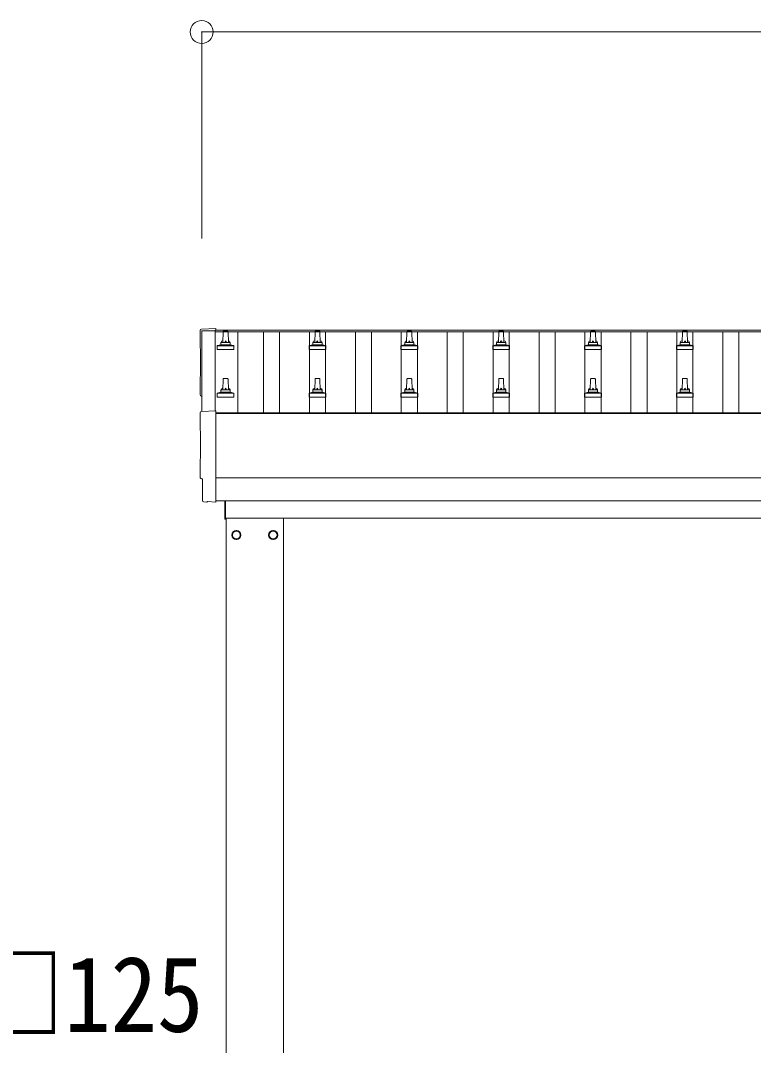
# Model space of a CAD drawing. Units: millimetres at full size, sheet at 1:50; details may follow other scales. Extents: x -14053 to 14053, y -9700 to 9700.
# Drawn here: x -9028 to -7433, y -3135 to -902 of the extents above; entities that cross this region are included whole.
import ezdxf
from ezdxf.enums import TextEntityAlignment as Align

# ---------------------------------------------------------------- set-up
doc = ezdxf.new("R2010")
doc.units = ezdxf.units.MM
doc.header["$LTSCALE"] = 50
doc.header["$PDMODE"] = 32
doc.header["$PDSIZE"] = 50
for name, color, linetype, lineweight in [('0-2_TEXT1', 4, 'Continuous', 9), ('0-5_ELV2', 5, 'Continuous', 5), ('0-8_TABLE1', 6, 'Continuous', 9)]:
    doc.layers.add(name, color=color, linetype=linetype, lineweight=lineweight)
doc.styles.add('ＭＳ ゴシック', font='')
doc.styles.get('ＭＳ ゴシック').set_extended_font_data('MS Gothic')

msp = doc.modelspace()

# ---------------------------------------------------------------- linework, layer by layer
at = {"layer": '0-2_TEXT1'}
for p, q in [((-8604.9, -1577.16), (-8604.9, -1752.65)), ((-8604.9, -1577.16), (-2558.9, -1577.16)), ((-8604.9, -1580.75), (-2558.9, -1580.75)), ((-8634.47, -1754.19), (-8602.9, -1752.54)), ((-8602.9, -1752.54), (-8602.9, -1951.4)), ((-8602.9, -1756.77), (-2560.9, -1756.77)), ((-8602.9, -1758.66), (-2560.9, -1758.66)), ((-2560.9, -1898.55), (-8602.9, -1898.55)), ((-8622.53, -1951.4), (-8629.45, -1951.04)), ((-8602.9, -1948.37), (-2560.9, -1948.37)), ((-8583.9, -1988.77), (-8583.9, -1948.47)), ((-8581.9, -1948.47), (-8581.9, -1988.77)), ((-8581.9, -1986.27), (-2685.9, -1986.27)), ((-8580.9, -4841.27), (-8580.9, -1986.27)), ((-8455.9, -1986.27), (-8455.9, -4841.27)), ((-8581.9, -1988.77), (-8583.9, -1988.77)), ((-8549.8, -2023.02), (-8549.9, -2023.02)), ((-8549.8, -2023.52), (-8549.9, -2023.52)), ((-8487, -2023.02), (-8486.9, -2023.02)), ((-8487, -2023.52), (-8486.9, -2023.52))]:
    msp.add_line(p, q, dxfattribs=at)
for points in [[(-8634.47, -1574.76), (-8602.9, -1573.11), (-8602.9, -1577.16)], [(-8633.9, -1754.16), (-8633.9, -1578.13), (-8604.9, -1578.13)], [(-8632.29, -1948.05), (-8632.29, -1901.02), (-8632.89, -1901.02)], [(-8621.79, -1951.12), (-8621.12, -1950.49), (-8602.9, -1951.4)]]:
    msp.add_lwpolyline(points, dxfattribs=at)
for points in [[(-8558.4, -2013.46), (-8566.9, -2018.37), (-8566.9, -2028.18), (-8558.4, -2033.09), (-8549.9, -2028.18), (-8549.9, -2018.37)], [(-8478.4, -2013.46), (-8469.9, -2018.37), (-8469.9, -2028.18), (-8478.4, -2033.09), (-8486.9, -2028.18), (-8486.9, -2018.37)]]:
    msp.add_lwpolyline(points, close=True, dxfattribs=at)
for centre, radius in [((-8558.4, -2023.27), 10), ((-8558.4, -2023.27), 8.5), ((-8478.4, -2023.27), 10), ((-8478.4, -2023.27), 8.5)]:
    msp.add_circle(centre, radius, dxfattribs=at)
for centre, start, end in [((-8558.4, -2023.27), 171.25399, 188.74601), ((-8558.4, -2023.27), 111.25399, 128.74601), ((-8558.4, -2023.27), 231.25399, 248.74601), ((-8558.4, -2023.27), 51.25399, 68.74601), ((-8558.4, -2023.27), 291.25399, 308.74601), ((-8558.4, -2023.27), 1.66581, 8.74601), ((-8558.4, -2023.27), 351.25399, 358.33419), ((-8478.4, -2023.27), 171.25399, 178.33419), ((-8478.4, -2023.27), 181.66581, 188.74601), ((-8478.4, -2023.27), 111.25399, 128.74601), ((-8478.4, -2023.27), 231.25399, 248.74601), ((-8478.4, -2023.27), 51.25399, 68.74601), ((-8478.4, -2023.27), 291.25399, 308.74601), ((-8478.4, -2023.27), 351.25399, 8.74601)]:
    msp.add_arc(centre, 8.6, start, end, dxfattribs=at)
for centre, major_axis, ratio, start_param, end_param in [((-8634.31, -1577.76), (-3, 0), 0.99863, 4.7647489, 6.2979817), ((-13400.17, -1648.18), (4763.38, 0), 0.99863, 6.2686928, 6.2979817), ((-8632.89, -1717.18), (-4.41, 0), 0.99863, 6.2686928, 7.6252171), ((-8634.31, -1757.19), (-3, 0), 0.99863, 4.7647489, 6.2979817), ((-13400.17, -1827.62), (4763.38, 0), 0.99863, 6.2686928, 6.2979817), ((-8632.89, -1896.62), (-4.41, 0), 0.99863, 6.2686928, 7.8539816), ((-8629.29, -1948.04), (-2.18, -2.07), 0.9974, 5.5252311, 7.0411395), ((-8622.48, -1950.4), (-0.727, -0.69), 0.9974, 0.7579542, 1.5707963)]:
    msp.add_ellipse(centre, major_axis=major_axis, ratio=ratio, start_param=start_param, end_param=end_param, dxfattribs=at)
at = {"layer": '0-5_ELV2'}
for p, q in [((-8587.9, -1603.68), (-8587.17, -1580.16)), ((-8586.17, -1579.18), (-8577.63, -1579.18)), ((-8576.63, -1580.16), (-8575.9, -1603.68)), ((-8387.9, -1603.68), (-8387.17, -1580.16)), ((-8386.17, -1579.18), (-8377.63, -1579.18)), ((-8376.63, -1580.16), (-8375.9, -1603.68)), ((-8187.9, -1603.68), (-8187.17, -1580.16)), ((-8186.17, -1579.18), (-8177.63, -1579.18)), ((-8176.63, -1580.16), (-8175.9, -1603.68)), ((-7987.9, -1603.68), (-7987.17, -1580.16)), ((-7986.17, -1579.18), (-7977.63, -1579.18)), ((-7976.63, -1580.16), (-7975.9, -1603.68)), ((-7787.9, -1603.68), (-7787.17, -1580.16)), ((-7786.17, -1579.18), (-7777.63, -1579.18)), ((-7776.63, -1580.16), (-7775.9, -1603.68)), ((-7587.9, -1603.68), (-7587.17, -1580.16)), ((-7586.17, -1579.18), (-7577.63, -1579.18)), ((-7576.63, -1580.16), (-7575.9, -1603.68)), ((-8591.9, -1607.89), (-8591.9, -1603.68)), ((-8590.9, -1603.68), (-8572.9, -1603.68)), ((-8571.9, -1607.89), (-8571.9, -1603.68)), ((-8391.9, -1607.89), (-8391.9, -1603.68)), ((-8390.9, -1603.68), (-8372.9, -1603.68)), ((-8371.9, -1607.89), (-8371.9, -1603.68)), ((-8191.9, -1607.89), (-8191.9, -1603.68)), ((-8190.9, -1603.68), (-8172.9, -1603.68)), ((-8171.9, -1607.89), (-8171.9, -1603.68)), ((-7991.9, -1607.89), (-7991.9, -1603.68)), ((-7990.9, -1603.68), (-7972.9, -1603.68)), ((-7971.9, -1607.89), (-7971.9, -1603.68)), ((-7791.9, -1607.89), (-7791.9, -1603.68)), ((-7790.9, -1603.68), (-7772.9, -1603.68)), ((-7771.9, -1607.89), (-7771.9, -1603.68)), ((-7591.9, -1607.89), (-7591.9, -1603.68)), ((-7590.9, -1603.68), (-7572.9, -1603.68)), ((-7571.9, -1607.89), (-7571.9, -1603.68)), ((-8600.15, -1619.18), (-8600.15, -1611.47)), ((-8563.65, -1619.18), (-8600.15, -1619.18)), ((-8599.77, -1610.68), (-8564.03, -1610.68)), ((-8599.39, -1610.49), (-8592.66, -1608.87)), ((-8592.28, -1608.68), (-8571.52, -1608.68)), ((-8564.41, -1610.49), (-8571.14, -1608.87)), ((-8563.65, -1619.18), (-8563.65, -1611.47)), ((-8400.15, -1619.18), (-8400.15, -1611.47)), ((-8363.65, -1619.18), (-8400.15, -1619.18)), ((-8399.77, -1610.68), (-8364.03, -1610.68)), ((-8399.39, -1610.49), (-8392.66, -1608.87)), ((-8392.28, -1608.68), (-8371.52, -1608.68)), ((-8364.41, -1610.49), (-8371.14, -1608.87)), ((-8363.65, -1619.18), (-8363.65, -1611.47)), ((-8200.15, -1619.18), (-8200.15, -1611.47)), ((-8163.65, -1619.18), (-8200.15, -1619.18)), ((-8199.77, -1610.68), (-8164.03, -1610.68)), ((-8199.39, -1610.49), (-8192.66, -1608.87)), ((-8192.28, -1608.68), (-8171.52, -1608.68)), ((-8164.41, -1610.49), (-8171.14, -1608.87)), ((-8163.65, -1619.18), (-8163.65, -1611.47)), ((-8000.15, -1619.18), (-8000.15, -1611.47)), ((-7963.65, -1619.18), (-8000.15, -1619.18)), ((-7999.77, -1610.68), (-7964.03, -1610.68)), ((-7999.39, -1610.49), (-7992.66, -1608.87)), ((-7992.28, -1608.68), (-7971.52, -1608.68)), ((-7964.41, -1610.49), (-7971.14, -1608.87)), ((-7963.65, -1619.18), (-7963.65, -1611.47)), ((-7800.15, -1619.18), (-7800.15, -1611.47)), ((-7763.65, -1619.18), (-7800.15, -1619.18)), ((-7799.77, -1610.68), (-7764.03, -1610.68)), ((-7799.39, -1610.49), (-7792.66, -1608.87)), ((-7792.28, -1608.68), (-7771.52, -1608.68)), ((-7764.41, -1610.49), (-7771.14, -1608.87)), ((-7763.65, -1619.18), (-7763.65, -1611.47)), ((-7600.15, -1619.18), (-7600.15, -1611.47)), ((-7563.65, -1619.18), (-7600.15, -1619.18)), ((-7599.77, -1610.68), (-7564.03, -1610.68)), ((-7599.39, -1610.49), (-7592.66, -1608.87)), ((-7592.28, -1608.68), (-7571.52, -1608.68)), ((-7564.41, -1610.49), (-7571.14, -1608.87)), ((-7563.65, -1619.18), (-7563.65, -1611.47)), ((-8587.9, -1707.01), (-8587.17, -1683.49)), ((-8586.17, -1682.51), (-8577.63, -1682.51)), ((-8576.63, -1683.49), (-8575.9, -1707.01)), ((-8387.9, -1707.01), (-8387.17, -1683.49)), ((-8386.17, -1682.51), (-8377.63, -1682.51)), ((-8376.63, -1683.49), (-8375.9, -1707.01)), ((-8187.9, -1707.01), (-8187.17, -1683.49)), ((-8186.17, -1682.51), (-8177.63, -1682.51)), ((-8176.63, -1683.49), (-8175.9, -1707.01)), ((-7987.9, -1707.01), (-7987.17, -1683.49)), ((-7986.17, -1682.51), (-7977.63, -1682.51)), ((-7976.63, -1683.49), (-7975.9, -1707.01)), ((-7787.9, -1707.01), (-7787.17, -1683.49)), ((-7786.17, -1682.51), (-7777.63, -1682.51)), ((-7776.63, -1683.49), (-7775.9, -1707.01)), ((-7587.9, -1707.01), (-7587.17, -1683.49)), ((-7586.17, -1682.51), (-7577.63, -1682.51)), ((-7576.63, -1683.49), (-7575.9, -1707.01)), ((-8600.15, -1722.51), (-8600.15, -1714.8)), ((-8599.77, -1714.01), (-8564.03, -1714.01)), ((-8599.39, -1713.83), (-8592.66, -1712.2)), ((-8592.28, -1712.01), (-8571.52, -1712.01)), ((-8591.9, -1711.23), (-8591.9, -1707.01)), ((-8590.9, -1707.01), (-8572.9, -1707.01)), ((-8571.9, -1711.23), (-8571.9, -1707.01)), ((-8564.41, -1713.83), (-8571.14, -1712.2)), ((-8563.65, -1722.51), (-8563.65, -1714.8)), ((-8400.15, -1722.51), (-8400.15, -1714.8)), ((-8399.77, -1714.01), (-8364.03, -1714.01)), ((-8399.39, -1713.83), (-8392.66, -1712.2)), ((-8392.28, -1712.01), (-8371.52, -1712.01)), ((-8391.9, -1711.23), (-8391.9, -1707.01)), ((-8390.9, -1707.01), (-8372.9, -1707.01)), ((-8371.9, -1711.23), (-8371.9, -1707.01)), ((-8364.41, -1713.83), (-8371.14, -1712.2)), ((-8363.65, -1722.51), (-8363.65, -1714.8)), ((-8200.15, -1722.51), (-8200.15, -1714.8)), ((-8199.77, -1714.01), (-8164.03, -1714.01)), ((-8199.39, -1713.83), (-8192.66, -1712.2)), ((-8192.28, -1712.01), (-8171.52, -1712.01)), ((-8191.9, -1711.23), (-8191.9, -1707.01)), ((-8190.9, -1707.01), (-8172.9, -1707.01)), ((-8171.9, -1711.23), (-8171.9, -1707.01)), ((-8164.41, -1713.83), (-8171.14, -1712.2)), ((-8163.65, -1722.51), (-8163.65, -1714.8)), ((-8000.15, -1722.51), (-8000.15, -1714.8)), ((-7999.77, -1714.01), (-7964.03, -1714.01)), ((-7999.39, -1713.83), (-7992.66, -1712.2)), ((-7992.28, -1712.01), (-7971.52, -1712.01)), ((-7991.9, -1711.23), (-7991.9, -1707.01)), ((-7990.9, -1707.01), (-7972.9, -1707.01)), ((-7971.9, -1711.23), (-7971.9, -1707.01)), ((-7964.41, -1713.83), (-7971.14, -1712.2)), ((-7963.65, -1722.51), (-7963.65, -1714.8)), ((-7800.15, -1722.51), (-7800.15, -1714.8)), ((-7799.77, -1714.01), (-7764.03, -1714.01)), ((-7799.39, -1713.83), (-7792.66, -1712.2)), ((-7792.28, -1712.01), (-7771.52, -1712.01)), ((-7791.9, -1711.23), (-7791.9, -1707.01)), ((-7790.9, -1707.01), (-7772.9, -1707.01)), ((-7771.9, -1711.23), (-7771.9, -1707.01)), ((-7764.41, -1713.83), (-7771.14, -1712.2)), ((-7763.65, -1722.51), (-7763.65, -1714.8)), ((-7600.15, -1722.51), (-7600.15, -1714.8)), ((-7599.77, -1714.01), (-7564.03, -1714.01)), ((-7599.39, -1713.83), (-7592.66, -1712.2)), ((-7592.28, -1712.01), (-7571.52, -1712.01)), ((-7591.9, -1711.23), (-7591.9, -1707.01)), ((-7590.9, -1707.01), (-7572.9, -1707.01)), ((-7571.9, -1711.23), (-7571.9, -1707.01)), ((-7564.41, -1713.83), (-7571.14, -1712.2)), ((-7563.65, -1722.51), (-7563.65, -1714.8)), ((-8563.65, -1722.51), (-8600.15, -1722.51)), ((-8363.65, -1722.51), (-8400.15, -1722.51)), ((-8163.65, -1722.51), (-8200.15, -1722.51)), ((-7963.65, -1722.51), (-8000.15, -1722.51)), ((-7763.65, -1722.51), (-7800.15, -1722.51)), ((-7563.65, -1722.51), (-7600.15, -1722.51))]:
    msp.add_line(p, q, dxfattribs=at)
at = {"layer": '0-5_ELV2', "color": 4, "lineweight": 9}
for p, q in [((-8555.4, -1580.75), (-8555.4, -1756.77)), ((-8499.4, -1756.77), (-8499.4, -1580.75)), ((-8464.4, -1756.77), (-8464.4, -1580.75)), ((-8399.4, -1756.77), (-8399.4, -1580.75)), ((-8364.4, -1756.77), (-8364.4, -1580.75)), ((-8299.4, -1756.77), (-8299.4, -1580.75)), ((-8264.4, -1756.77), (-8264.4, -1580.75)), ((-8199.4, -1756.77), (-8199.4, -1580.75)), ((-8164.4, -1756.77), (-8164.4, -1580.75)), ((-8099.4, -1756.77), (-8099.4, -1580.75)), ((-8064.4, -1756.77), (-8064.4, -1580.75)), ((-7999.4, -1756.77), (-7999.4, -1580.75)), ((-7964.4, -1756.77), (-7964.4, -1580.75)), ((-7899.4, -1756.77), (-7899.4, -1580.75)), ((-7864.4, -1756.77), (-7864.4, -1580.75)), ((-7799.4, -1756.77), (-7799.4, -1580.75)), ((-7764.4, -1756.77), (-7764.4, -1580.75)), ((-7699.4, -1756.77), (-7699.4, -1580.75)), ((-7664.4, -1756.77), (-7664.4, -1580.75)), ((-7599.4, -1756.77), (-7599.4, -1580.75)), ((-7564.4, -1756.77), (-7564.4, -1580.75)), ((-7499.4, -1756.77), (-7499.4, -1580.75)), ((-7464.4, -1756.77), (-7464.4, -1580.75))]:
    msp.add_line(p, q, dxfattribs=at)
at = {"layer": '0-5_ELV2'}
for centre, radius, start, end in [((-8586.17, -1580.18), 1, 90, 178.60509), ((-8577.63, -1580.18), 1, 1.39491, 90), ((-8386.17, -1580.18), 1, 90, 178.60509), ((-8377.63, -1580.18), 1, 1.39491, 90), ((-8186.17, -1580.18), 1, 90, 178.60509), ((-8177.63, -1580.18), 1, 1.39491, 90), ((-7986.17, -1580.18), 1, 90, 178.60509), ((-7977.63, -1580.18), 1, 1.39491, 90), ((-7786.17, -1580.18), 1, 90, 178.60509), ((-7777.63, -1580.18), 1, 1.39491, 90), ((-7586.17, -1580.18), 1, 90, 178.60509), ((-7577.63, -1580.18), 1, 1.39491, 90), ((-8592.9, -1607.89), 1, 283.62699, 0), ((-8587.81, -1604.31), 4.13, 90, 171.17633), ((-8590.9, -1604.68), 1, 90, 180), ((-8578.57, -1603.68), 4.83, 133.60282, 180), ((-8585.23, -1603.68), 4.83, 0, 46.39718), ((-8575.99, -1604.31), 4.13, 8.82367, 90), ((-8572.9, -1604.68), 1, 0, 90), ((-8570.9, -1607.89), 1, 180, 256.37301), ((-8392.9, -1607.89), 1, 283.62699, 0), ((-8387.81, -1604.31), 4.13, 90, 171.17633), ((-8390.9, -1604.68), 1, 90, 180), ((-8378.57, -1603.68), 4.83, 133.60282, 180), ((-8385.23, -1603.68), 4.83, 0, 46.39718), ((-8375.99, -1604.31), 4.13, 8.82367, 90), ((-8372.9, -1604.68), 1, 0, 90), ((-8370.9, -1607.89), 1, 180, 256.37301), ((-8192.9, -1607.89), 1, 283.62699, 0), ((-8187.81, -1604.31), 4.13, 90, 171.17633), ((-8190.9, -1604.68), 1, 90, 180), ((-8178.57, -1603.68), 4.83, 133.60282, 180), ((-8185.23, -1603.68), 4.83, 0, 46.39718), ((-8175.99, -1604.31), 4.13, 8.82367, 90), ((-8172.9, -1604.68), 1, 0, 90), ((-8170.9, -1607.89), 1, 180, 256.37301), ((-7992.9, -1607.89), 1, 283.62699, 0), ((-7987.81, -1604.31), 4.13, 90, 171.17633), ((-7990.9, -1604.68), 1, 90, 180), ((-7978.57, -1603.68), 4.83, 133.60282, 180), ((-7985.23, -1603.68), 4.83, 0, 46.39718), ((-7975.99, -1604.31), 4.13, 8.82367, 90), ((-7972.9, -1604.68), 1, 0, 90), ((-7970.9, -1607.89), 1, 180, 256.37301), ((-7792.9, -1607.89), 1, 283.62699, 0), ((-7787.81, -1604.31), 4.13, 90, 171.17633), ((-7790.9, -1604.68), 1, 90, 180), ((-7778.57, -1603.68), 4.83, 133.60282, 180), ((-7785.23, -1603.68), 4.83, 0, 46.39718), ((-7775.99, -1604.31), 4.13, 8.82367, 90), ((-7772.9, -1604.68), 1, 0, 90), ((-7770.9, -1607.89), 1, 180, 256.37301), ((-7592.9, -1607.89), 1, 283.62699, 0), ((-7587.81, -1604.31), 4.13, 90, 171.17633), ((-7590.9, -1604.68), 1, 90, 180), ((-7578.57, -1603.68), 4.83, 133.60282, 180), ((-7585.23, -1603.68), 4.83, 0, 46.39718), ((-7575.99, -1604.31), 4.13, 8.82367, 90), ((-7572.9, -1604.68), 1, 0, 90), ((-7570.9, -1607.89), 1, 180, 256.37301), ((-8599.15, -1611.47), 1, 103.62699, 180), ((-8564.65, -1611.47), 1, 0, 76.37301), ((-8399.15, -1611.47), 1, 103.62699, 180), ((-8364.65, -1611.47), 1, 0, 76.37301), ((-8199.15, -1611.47), 1, 103.62699, 180), ((-8164.65, -1611.47), 1, 0, 76.37301), ((-7999.15, -1611.47), 1, 103.62699, 180), ((-7964.65, -1611.47), 1, 0, 76.37301), ((-7799.15, -1611.47), 1, 103.62699, 180), ((-7764.65, -1611.47), 1, 0, 76.37301), ((-7599.15, -1611.47), 1, 103.62699, 180), ((-7564.65, -1611.47), 1, 0, 76.37301), ((-8586.17, -1683.51), 1, 90, 178.60509), ((-8577.63, -1683.51), 1, 1.39491, 90), ((-8386.17, -1683.51), 1, 90, 178.60509), ((-8377.63, -1683.51), 1, 1.39491, 90), ((-8186.17, -1683.51), 1, 90, 178.60509), ((-8177.63, -1683.51), 1, 1.39491, 90), ((-7986.17, -1683.51), 1, 90, 178.60509), ((-7977.63, -1683.51), 1, 1.39491, 90), ((-7786.17, -1683.51), 1, 90, 178.60509), ((-7777.63, -1683.51), 1, 1.39491, 90), ((-7586.17, -1683.51), 1, 90, 178.60509), ((-7577.63, -1683.51), 1, 1.39491, 90), ((-8599.15, -1714.8), 1, 103.62699, 180), ((-8592.9, -1711.23), 1, 283.62699, 0), ((-8587.81, -1707.65), 4.13, 90, 171.17633), ((-8590.9, -1708.01), 1, 90, 180), ((-8578.57, -1707.01), 4.83, 133.60282, 180), ((-8585.23, -1707.01), 4.83, 0, 46.39718), ((-8575.99, -1707.65), 4.13, 8.82367, 90), ((-8572.9, -1708.01), 1, 0, 90), ((-8570.9, -1711.23), 1, 180, 256.37301), ((-8564.65, -1714.8), 1, 0, 76.37301), ((-8399.15, -1714.8), 1, 103.62699, 180), ((-8392.9, -1711.23), 1, 283.62699, 0), ((-8387.81, -1707.65), 4.13, 90, 171.17633), ((-8390.9, -1708.01), 1, 90, 180), ((-8378.57, -1707.01), 4.83, 133.60282, 180), ((-8385.23, -1707.01), 4.83, 0, 46.39718), ((-8375.99, -1707.65), 4.13, 8.82367, 90), ((-8372.9, -1708.01), 1, 0, 90), ((-8370.9, -1711.23), 1, 180, 256.37301), ((-8364.65, -1714.8), 1, 0, 76.37301), ((-8199.15, -1714.8), 1, 103.62699, 180), ((-8192.9, -1711.23), 1, 283.62699, 0), ((-8187.81, -1707.65), 4.13, 90, 171.17633), ((-8190.9, -1708.01), 1, 90, 180), ((-8178.57, -1707.01), 4.83, 133.60282, 180), ((-8185.23, -1707.01), 4.83, 0, 46.39718), ((-8175.99, -1707.65), 4.13, 8.82367, 90), ((-8172.9, -1708.01), 1, 0, 90), ((-8170.9, -1711.23), 1, 180, 256.37301), ((-8164.65, -1714.8), 1, 0, 76.37301), ((-7999.15, -1714.8), 1, 103.62699, 180), ((-7992.9, -1711.23), 1, 283.62699, 0), ((-7987.81, -1707.65), 4.13, 90, 171.17633), ((-7990.9, -1708.01), 1, 90, 180), ((-7978.57, -1707.01), 4.83, 133.60282, 180), ((-7985.23, -1707.01), 4.83, 0, 46.39718), ((-7975.99, -1707.65), 4.13, 8.82367, 90), ((-7972.9, -1708.01), 1, 0, 90), ((-7970.9, -1711.23), 1, 180, 256.37301), ((-7964.65, -1714.8), 1, 0, 76.37301), ((-7799.15, -1714.8), 1, 103.62699, 180), ((-7792.9, -1711.23), 1, 283.62699, 0), ((-7787.81, -1707.65), 4.13, 90, 171.17633), ((-7790.9, -1708.01), 1, 90, 180), ((-7778.57, -1707.01), 4.83, 133.60282, 180), ((-7785.23, -1707.01), 4.83, 0, 46.39718), ((-7775.99, -1707.65), 4.13, 8.82367, 90), ((-7772.9, -1708.01), 1, 0, 90), ((-7770.9, -1711.23), 1, 180, 256.37301), ((-7764.65, -1714.8), 1, 0, 76.37301), ((-7599.15, -1714.8), 1, 103.62699, 180), ((-7592.9, -1711.23), 1, 283.62699, 0), ((-7587.81, -1707.65), 4.13, 90, 171.17633), ((-7590.9, -1708.01), 1, 90, 180), ((-7578.57, -1707.01), 4.83, 133.60282, 180), ((-7585.23, -1707.01), 4.83, 0, 46.39718), ((-7575.99, -1707.65), 4.13, 8.82367, 90), ((-7572.9, -1708.01), 1, 0, 90), ((-7570.9, -1711.23), 1, 180, 256.37301), ((-7564.65, -1714.8), 1, 0, 76.37301)]:
    msp.add_arc(centre, radius, start, end, dxfattribs=at)
at = {"layer": '0-8_TABLE1'}
for p, q in [((-8633.9, -927.16), (-8633.9, -1377.16)), ((-2529.9, -927.16), (-8633.9, -927.16))]:
    msp.add_line(p, q, dxfattribs=at)
msp.add_point((-8633.9, -927.16), dxfattribs=at)

# ---------------------------------------------------------------- texts
at = {"layer": '0-8_TABLE1', "color": 7, "style": 'ＭＳ ゴシック', "width": 0.9}
msp.add_text('□125', height=165, dxfattribs=at).set_placement((-9135.73, -3155.24), align=Align.BOTTOM_LEFT)

doc.saveas('drawing.dxf')
